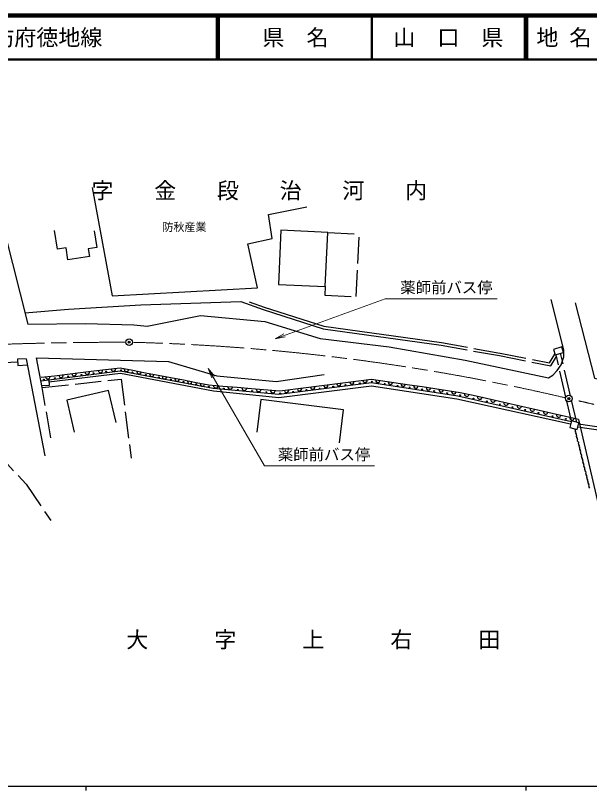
# Model space of a CAD drawing. Units: millimetres, scale not verified. Extents: x 40000 to 680000, y 20000 to 380000.
# Drawn here: x 252000 to 382456, y 204000 to 380000 of the extents above; entities that cross this region are included whole.
import ezdxf
from ezdxf.enums import TextEntityAlignment as Align

# ---------------------------------------------------------------- set-up
doc = ezdxf.new("R2010")
doc.units = ezdxf.units.MM
doc.header["$LTSCALE"] = 1000
doc.header["$PDMODE"] = 32
doc.header["$PDSIZE"] = 500
doc.linetypes.add('CHAIN', pattern=[18.5, 12, -1.5, 3.5, -1.5])
doc.linetypes.add('DASHED', pattern=[7.5, 6, -1.5])
for name, color, linetype, lineweight in [('M-BGD', 7, 'Continuous', 25), ('M-BMK', 2, 'CHAIN', 13), ('M-BMK-HTXT', 7, 'Continuous', 13), ('M-BMK-SRVR', 3, 'Continuous', 25), ('M-TTL', 2, 'Continuous', 140), ('M-TTL-BAND', 7, 'Continuous', 25), ('M-TTL-LINE', 7, 'Continuous', 50)]:
    doc.layers.add(name, color=color, linetype=linetype, lineweight=lineweight)
doc.layers.add('M-OTRS', color=6, linetype='Continuous')
doc.layers.add('M-TTL-TXT', color=7, linetype='Continuous')
doc.styles.add('ＭＳ ゴシック', font='')
doc.styles.get('ＭＳ ゴシック').set_extended_font_data('MS Gothic')

# ---------------------------------------------------------------- blocks, each defined once
blk = doc.blocks.new('open_arrow')
at = {"color": 0, "linetype": 'Continuous', "lineweight": -2}
blk.add_lwpolyline([(7.5, 1.25), (0, 0), (7.5, -1.25)], dxfattribs=at)

msp = doc.modelspace()

# ---------------------------------------------------------------- linework, layer by layer
at = {"layer": 'M-BGD'}
for p, q in [((260819, 331190), (261476, 326919)), ((269887, 331092), (270464, 327340)), ((312320, 331224), (311749, 318937)), ((322959, 330729), (312320, 331224)), ((322388, 318443), (322959, 330729)), ((263514, 327233), (261476, 326919)), ((263934, 324506), (263514, 327233)), ((270464, 327340), (268531, 327042)), ((268531, 327042), (268806, 325256)), ((268806, 325256), (263934, 324506)), ((311749, 318937), (322388, 318443)), ((321909, 308876), (348713, 305111)), ((376145, 304735), (374246, 304175)), ((376518, 303469), (376145, 304735)), ((374246, 304175), (374619, 302909)), ((374619, 302909), (376518, 303469)), ((232078, 300331), (252488, 301381)), ((254463, 302054), (252456, 301939)), ((252456, 301939), (252536, 300551)), ((254463, 302054), (258647, 280031)), ((252536, 300551), (254725, 300676)), ((275772, 299902), (269798, 299192)), ((278650, 299352), (275772, 299902)), ((281528, 298803), (278650, 299352)), ((260837, 298128), (257850, 297773)), ((266811, 298837), (260837, 298128)), ((269798, 299192), (266811, 298837)), ((284406, 298254), (281528, 298803)), ((287284, 297704), (284406, 298254)), ((290162, 297155), (287284, 297704)), ((293040, 296606), (290162, 297155)), ((295918, 296056), (293040, 296606)), ((299156, 295780), (295918, 296056)), ((302395, 295504), (299156, 295780)), ((321026, 295827), (318055, 295443)), ((326970, 296595), (321026, 295827)), ((329942, 296979), (326970, 296595)), ((332914, 297363), (329942, 296979)), ((341538, 296067), (332914, 297363)), ((344412, 295635), (341538, 296067)), ((273160, 294831), (263681, 292633)), ((274850, 287544), (273160, 294831)), ((305634, 295227), (302395, 295504)), ((312111, 294675), (305634, 295227)), ((318055, 295443), (312111, 294675)), ((353036, 294339), (344412, 295635)), ((356028, 293666), (353036, 294339)), ((263681, 292633), (265371, 285346)), ((307792, 292806), (306853, 285345)), ((326554, 290446), (307792, 292806)), ((359021, 292994), (356028, 293666)), ((362013, 292322), (359021, 292994)), ((367998, 290978), (362013, 292322)), ((325615, 282985), (326554, 290446)), ((370991, 290305), (367998, 290978)), ((373983, 289633), (370991, 290305)), ((376976, 288961), (373983, 289633)), ((379968, 288289), (376976, 288961)), ((378357, 287927), (377947, 286432)), ((380054, 287462), (378357, 287927)), ((379644, 285967), (380054, 287462)), ((379968, 288289), (384737, 267774)), ((377947, 286432), (379644, 285967))]:
    msp.add_line(p, q, dxfattribs=at)
at = {"layer": 'M-BGD', "linetype": 'DASHED'}
for p, q in [((322959, 330729), (330106, 330397)), ((329445, 316159), (330106, 330397)), ((322388, 318443), (322297, 316491)), ((322297, 316491), (329445, 316159)), ((377089, 293354), (374841, 302974)), ((378154, 293629), (375898, 303286)), ((373644, 300453), (374938, 302558)), ((378357, 287927), (377315, 292387)), ((379563, 287596), (378392, 292612)), ((379991, 287233), (385662, 286421)), ((379805, 286552), (385474, 285740))]:
    msp.add_line(p, q, dxfattribs=at)
at = {"layer": 'M-BGD'}
for points in [[(269391, 340942), (273988, 316307), (307000, 318146), (304792, 328146), (310361, 329384), (309489, 334827), (318209, 336552)], [(247732, 337451), (254784, 309904), (267922, 310029), (278906, 309746), (281914, 309470), (294083, 311865), (308654, 310544), (321279, 306655), (336910, 304765), (354206, 301696), (373143, 297742), (374107, 298346), (375135, 299384), (376039, 300692), (376625, 302499), (376645, 304038), (373734, 315514)], [(254120, 312496), (264063, 313272), (280451, 314312), (303238, 315027)], [(303238, 315027), (308297, 313211), (321909, 308876)], [(305145, 314980), (308489, 313779), (322042, 309464), (348807, 305704)], [(379168, 314764), (383599, 297603), (401207, 293039), (414986, 288903), (431144, 284201), (441709, 280719), (449863, 278308), (461617, 275362), (460295, 297185)], [(258075, 295491), (256771, 302235), (286753, 301424), (297727, 298172), (311259, 296905), (322185, 298444)], [(259543, 297241), (275766, 299333), (296956, 295391), (311857, 293975), (332926, 296637), (352507, 293657), (378327, 287818)], [(378150, 287172), (352319, 292871), (332907, 295840), (311843, 293158), (297035, 294692), (275867, 298713), (259593, 296759)], [(257771, 297063), (259543, 297241), (259671, 296003), (258001, 295876)]]:
    msp.add_lwpolyline(points, dxfattribs=at)
at = {"layer": 'M-BGD', "linetype": 'DASHED'}
for points in [[(348713, 305111), (362016, 302750), (373644, 300453)], [(348807, 305704), (362127, 303340), (373351, 301123), (374564, 303096)], [(260024, 284074), (258075, 295491), (276001, 297440), (278285, 279505)], [(247476, 281003), (254397, 273600), (260010, 265336)]]:
    msp.add_lwpolyline(points, dxfattribs=at)
at = {"layer": 'M-BGD'}
for centre in [(272638, 299131), (276023, 299433), (260962, 297609), (263975, 298053), (266977, 298386), (269704, 298751), (278615, 298941), (281612, 298410), (284561, 297815), (258447, 297334), (287273, 297332), (290182, 296777), (293068, 296246), (295914, 295699), (324209, 295754), (327032, 296079), (330258, 296491), (332954, 296848), (335903, 296372), (338820, 295897), (299339, 295262), (302502, 295001), (305792, 294715), (309011, 294438), (312159, 294192), (315124, 294541), (318160, 294945), (321133, 295294), (341579, 295548), (344457, 295080), (347121, 294708), (350078, 294216), (353035, 293764), (356096, 293003), (359108, 292361), (362113, 291695), (364951, 291061), (367853, 290442), (370849, 289737), (374037, 288999), (377105, 288405)]:
    msp.add_circle(centre, 100, dxfattribs=at)
for centre, radius, start, end in [((271292, 299371), 501, 186.92656, 6.61896), ((274279, 299726), 501, 186.92777, 6.6189), ((277209, 299616), 488, 167.83718, 350.54949), ((259343, 297952), 501, 186.92833, 6.61819), ((262330, 298306), 501, 186.92699, 6.6184), ((265317, 298661), 501, 186.9282, 6.61833), ((268305, 299016), 501, 186.9282, 6.61833), ((280087, 299066), 488, 167.839, 350.54904), ((282965, 298517), 488, 167.83879, 350.54926), ((285843, 297968), 488, 167.83718, 350.54949), ((288721, 297418), 488, 167.83708, 350.55074), ((291599, 296869), 488, 167.83879, 350.54926), ((294477, 296320), 488, 167.83718, 350.54949), ((297541, 295962), 544, 179.71064, 350.53459), ((300779, 295685), 544, 179.71126, 350.53406), ((319541, 295634), 499, 187.30008, 7.42949), ((322512, 296018), 499, 187.29993, 7.42964), ((325484, 296403), 499, 187.29894, 7.43063), ((328456, 296787), 499, 187.29887, 7.42957), ((331428, 297171), 499, 187.30008, 7.42949), ((334349, 297132), 485, 169.64393, 353.25694), ((337223, 296700), 485, 169.64499, 353.25705), ((340098, 296268), 485, 169.64499, 353.25705), ((342973, 295836), 485, 169.64499, 353.25705), ((304018, 295409), 544, 179.71117, 350.53416), ((307257, 295132), 544, 179.71117, 350.53416), ((310495, 294856), 544, 179.71064, 350.53459), ((313597, 294866), 499, 187.29837, 7.43134), ((316569, 295250), 499, 187.29894, 7.43063), ((345847, 295404), 485, 169.64386, 353.25818), ((348722, 294972), 485, 169.64393, 353.25694), ((351596, 294539), 485, 169.64393, 353.25694), ((354534, 294013), 511, 168.60639, 346.07303), ((357527, 293341), 511, 168.60639, 346.07303), ((360519, 292669), 511, 168.60639, 346.07303), ((363512, 291997), 511, 168.60639, 346.07303), ((366504, 291325), 511, 168.60639, 346.07303), ((369497, 290652), 511, 168.60639, 346.07303), ((372489, 289980), 511, 168.60639, 346.07303), ((375482, 289308), 511, 168.6056, 346.07358), ((378474, 288636), 511, 168.60672, 346.07246), ((378932, 285808), 356, 329.92334, 57.92122), ((379549, 285451), 356, 149.92331, 237.9218), ((379170, 284847), 356, 329.92395, 57.91835), ((379787, 284490), 356, 149.92334, 237.92122), ((379408, 283886), 356, 329.92395, 57.91835), ((380025, 283529), 356, 149.92331, 237.9218), ((379646, 282925), 356, 329.92395, 57.91835), ((380263, 282568), 356, 149.9272, 237.91735), ((379885, 281964), 356, 329.92334, 57.92122), ((380501, 281607), 356, 149.92393, 237.91893), ((380123, 281003), 356, 329.92334, 57.92122), ((380740, 280646), 356, 149.92395, 237.91835), ((380361, 280042), 356, 329.92334, 57.92122), ((380978, 279685), 356, 149.92393, 237.91893), ((380599, 279081), 356, 329.92334, 57.92122), ((381216, 278724), 356, 149.92334, 237.92122), ((380838, 278120), 356, 329.92395, 57.91835), ((381454, 277763), 356, 149.92331, 237.9218), ((381076, 277159), 356, 329.92395, 57.91835), ((381692, 276802), 356, 149.92334, 237.92122), ((381314, 276198), 356, 329.9272, 57.91735), ((381931, 275841), 356, 149.92393, 237.91893), ((381552, 275237), 356, 329.92334, 57.92122), ((382169, 274880), 356, 149.92395, 237.91835), ((381790, 274276), 356, 329.92334, 57.92122), ((382407, 273919), 356, 149.92393, 237.91893), ((382029, 273315), 356, 329.92334, 57.92122), ((382645, 272958), 356, 149.92334, 237.92122)]:
    msp.add_arc(centre, radius, start, end, dxfattribs=at)
at = {"layer": 'M-BMK'}
for centre, radius, start, end in [((277938, -585085), 890890, 90.05538, 96.31924), ((266279, -180506), 486448, 76.84126, 88.55133), ((266345, -205261), 510562, 71.0718, 77.31257)]:
    msp.add_arc(centre, radius, start, end, dxfattribs=at)
at = {"layer": 'M-BMK-HTXT'}
for points in [[(311037, 306604), (335982, 315683), (361446, 315683)], [(295807, 299868), (308574, 277755), (333622, 277755)]]:
    msp.add_lwpolyline(points, dxfattribs=at)
at = {"layer": 'M-BMK-SRVR'}
for centre in [(277827, 305805), (377749, 292998)]:
    msp.add_circle(centre, 750, dxfattribs=at)
at = {"layer": 'M-OTRS'}
for p in [(277827, 305805), (377749, 292998)]:
    msp.add_point(p, dxfattribs=at)
at = {"layer": 'M-TTL'}
msp.add_line((680000, 380000), (40000, 380000), dxfattribs=at)
at = {"layer": 'M-TTL-BAND'}
for p, q in [((40000, 205000), (579000, 205000)), ((268000, 205000), (268000, 204000)), ((368000, 205000), (368000, 204000))]:
    msp.add_line(p, q, dxfattribs=at)
at = {"layer": 'M-TTL-LINE'}
for p, q in [((297750, 380000), (297750, 370000)), ((298250, 380000), (298250, 370000)), ((333000, 380000), (333000, 370000)), ((367750, 380000), (367750, 370000)), ((368250, 380000), (368250, 370000)), ((40000, 370000), (680000, 370000))]:
    msp.add_line(p, q, dxfattribs=at)

# ---------------------------------------------------------------- block references
at = {"layer": 'M-BMK-HTXT', "xscale": 300, "yscale": 300}
for p, rotation in [((311037, 306604), 20), ((295807, 299868), 300)]:
    msp.add_blockref('open_arrow', p, dxfattribs=dict(at, rotation=rotation))

# ---------------------------------------------------------------- texts
at = {"layer": 'M-BMK-HTXT', "style": 'ＭＳ ゴシック'}
for s, height, p in [('防秋産業', 1833, (285394, 330497)), ('薬師前バス停', 2566, (339446, 316183)), ('薬師前バス停', 2566, (311622, 278255))]:
    msp.add_text(s, height=height, dxfattribs=at).set_placement(p, align=Align.BOTTOM_LEFT)
at = {"layer": 'M-BMK-HTXT', "char_height": 3666, "attachment_point": 7, "style": 'ＭＳ ゴシック'}
for s, insert in [('\\T2.85;字金段治河内', (269281, 338010)), ('\\T4;大字上右田', (277185, 236023))]:
    msp.add_mtext(s, dxfattribs=dict(at, insert=insert))
at = {"layer": 'M-TTL-TXT', "style": 'ＭＳ ゴシック'}
for s, p in [('主要地方道\u3000防府徳地線', (216734, 375000)), ('地 名', (370380, 375000))]:
    msp.add_text(s, height=3666, dxfattribs=at).set_placement(p, align=Align.MIDDLE_LEFT)
for s, p in [('県\u3000名', (315625, 375000)), ('山\u3000口\u3000県', (350375, 375000))]:
    msp.add_text(s, height=3666, dxfattribs=at).set_placement(p, align=Align.MIDDLE_CENTER)

doc.saveas('drawing.dxf')
